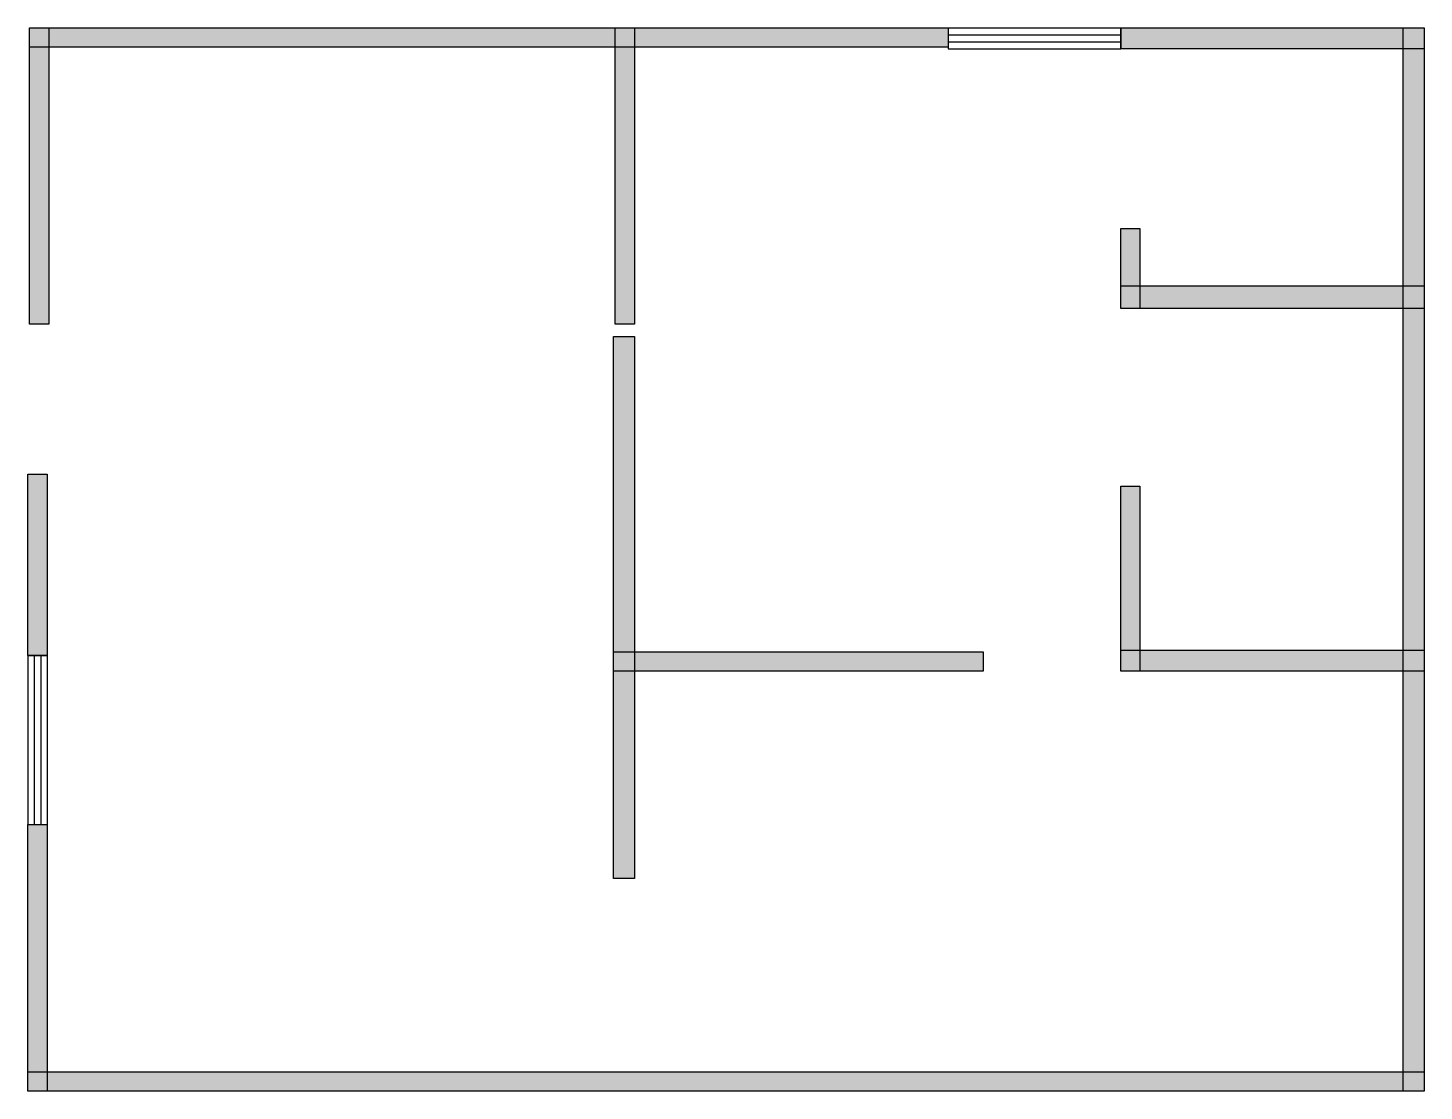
# Model space of a CAD drawing. Header units: millimetres. Extents: x 9 to 7058, y 9 to 5377.
import ezdxf

# ---------------------------------------------------------------- set-up
doc = ezdxf.new("R2010")
doc.units = ezdxf.units.MM
doc.layers.add('WALL', color=7, linetype='Continuous')
doc.layers.add('WINDOW', color=5, linetype='Continuous')

msp = doc.modelspace()

# ---------------------------------------------------------------- hatches: boundary and pattern name
at = {"layer": 'WALL'}
h = msp.add_hatch(color=256, dxfattribs=at)
h.dxf.hatch_style = 1
h.paths.add_polyline_path([(17.6, 5376.8), (4655.2, 5376.8), (4655.2, 5280), (17.6, 5280)])
h = msp.add_hatch(color=256, dxfattribs=at)
h.dxf.hatch_style = 1
h.paths.add_polyline_path([(17.6, 5376.8), (114.4, 5376.8), (114.4, 3880.8), (17.6, 3880.8)])
h = msp.add_hatch(color=256, dxfattribs=at)
h.dxf.hatch_style = 1
h.paths.add_polyline_path([(2974.4, 5376.8), (3071.2, 5376.8), (3071.2, 3880.8), (2974.4, 3880.8)])
h = msp.add_hatch(color=256, dxfattribs=at)
h.dxf.hatch_style = 1
h.paths.add_polyline_path([(5526.4, 5376.8), (7057.6, 5376.8), (7057.6, 5271.2), (5526.4, 5271.2)])
h = msp.add_hatch(color=256, dxfattribs=at)
h.dxf.hatch_style = 1
h.paths.add_polyline_path([(6952, 5376.8), (7057.6, 5376.8), (7057.6, 8.8), (6952, 8.8)])
h = msp.add_hatch(color=256, dxfattribs=at)
h.dxf.hatch_style = 1
h.paths.add_polyline_path([(5526.4, 4364.8), (5623.2, 4364.8), (5623.2, 3960), (5526.4, 3960)])
h = msp.add_hatch(color=256, dxfattribs=at)
h.dxf.hatch_style = 1
h.paths.add_polyline_path([(5526.4, 4074.4), (7057.6, 4074.4), (7057.6, 3960), (5526.4, 3960)])
h = msp.add_hatch(color=256, dxfattribs=at)
h.dxf.hatch_style = 1
h.paths.add_polyline_path([(2965.6, 3819.2), (3071.2, 3819.2), (3071.2, 1082.4), (2965.6, 1082.4)])
h = msp.add_hatch(color=256, dxfattribs=at)
h.dxf.hatch_style = 1
h.paths.add_polyline_path([(8.8, 3124), (105.6, 3124), (105.6, 2208.8), (8.8, 2208.8)])
h = msp.add_hatch(color=256, dxfattribs=at)
h.dxf.hatch_style = 1
h.paths.add_polyline_path([(5526.4, 3062.4), (5623.2, 3062.4), (5623.2, 2129.6), (5526.4, 2129.6)])
h = msp.add_hatch(color=256, dxfattribs=at)
h.dxf.hatch_style = 1
h.paths.add_polyline_path([(2965.6, 2226.4), (4831.2, 2226.4), (4831.2, 2129.6), (2965.6, 2129.6)])
h = msp.add_hatch(color=256, dxfattribs=at)
h.dxf.hatch_style = 1
h.paths.add_polyline_path([(5526.4, 2235.2), (7057.6, 2235.2), (7057.6, 2129.6), (5526.4, 2129.6)])
h = msp.add_hatch(color=256, dxfattribs=at)
h.dxf.hatch_style = 1
h.paths.add_polyline_path([(8.8, 1355.2), (105.6, 1355.2), (105.6, 8.8), (8.8, 8.8)])
h = msp.add_hatch(color=256, dxfattribs=at)
h.dxf.hatch_style = 1
h.paths.add_polyline_path([(8.8, 105.6), (7057.6, 105.6), (7057.6, 8.8), (8.8, 8.8)])

# ---------------------------------------------------------------- linework, layer by layer
for points in [[(17.6, 5376.8), (4655.2, 5376.8), (4655.2, 5280), (17.6, 5280)], [(17.6, 5376.8), (114.4, 5376.8), (114.4, 3880.8), (17.6, 3880.8)], [(2974.4, 5376.8), (3071.2, 5376.8), (3071.2, 3880.8), (2974.4, 3880.8)], [(5526.4, 5376.8), (7057.6, 5376.8), (7057.6, 5271.2), (5526.4, 5271.2)], [(6952, 5376.8), (7057.6, 5376.8), (7057.6, 8.8), (6952, 8.8)], [(5526.4, 4364.8), (5623.2, 4364.8), (5623.2, 3960), (5526.4, 3960)], [(5526.4, 4074.4), (7057.6, 4074.4), (7057.6, 3960), (5526.4, 3960)], [(2965.6, 3819.2), (3071.2, 3819.2), (3071.2, 1082.4), (2965.6, 1082.4)], [(8.8, 3124), (105.6, 3124), (105.6, 2208.8), (8.8, 2208.8)], [(5526.4, 3062.4), (5623.2, 3062.4), (5623.2, 2129.6), (5526.4, 2129.6)], [(2965.6, 2226.4), (4831.2, 2226.4), (4831.2, 2129.6), (2965.6, 2129.6)], [(5526.4, 2235.2), (7057.6, 2235.2), (7057.6, 2129.6), (5526.4, 2129.6)], [(8.8, 1355.2), (105.6, 1355.2), (105.6, 8.8), (8.8, 8.8)], [(8.8, 105.6), (7057.6, 105.6), (7057.6, 8.8), (8.8, 8.8)]]:
    msp.add_lwpolyline(points, close=True, dxfattribs=at)
at = {"layer": 'WINDOW'}
for p, q in [((4655.2, 5376.8), (5526.4, 5376.8)), ((4655.2, 5376.8), (4655.2, 5271.2)), ((5526.4, 5376.8), (5526.4, 5271.2)), ((4655.2, 5341.6), (5526.4, 5341.6)), ((4655.2, 5306.4), (5526.4, 5306.4)), ((4655.2, 5271.2), (5526.4, 5271.2)), ((8.8, 2208.8), (8.8, 1355.2)), ((8.8, 2208.8), (105.6, 2208.8)), ((41.1, 2208.8), (41.1, 1355.2)), ((73.3, 2208.8), (73.3, 1355.2)), ((105.6, 2208.8), (105.6, 1355.2)), ((8.8, 1355.2), (105.6, 1355.2))]:
    msp.add_line(p, q, dxfattribs=at)

doc.saveas('drawing.dxf')
